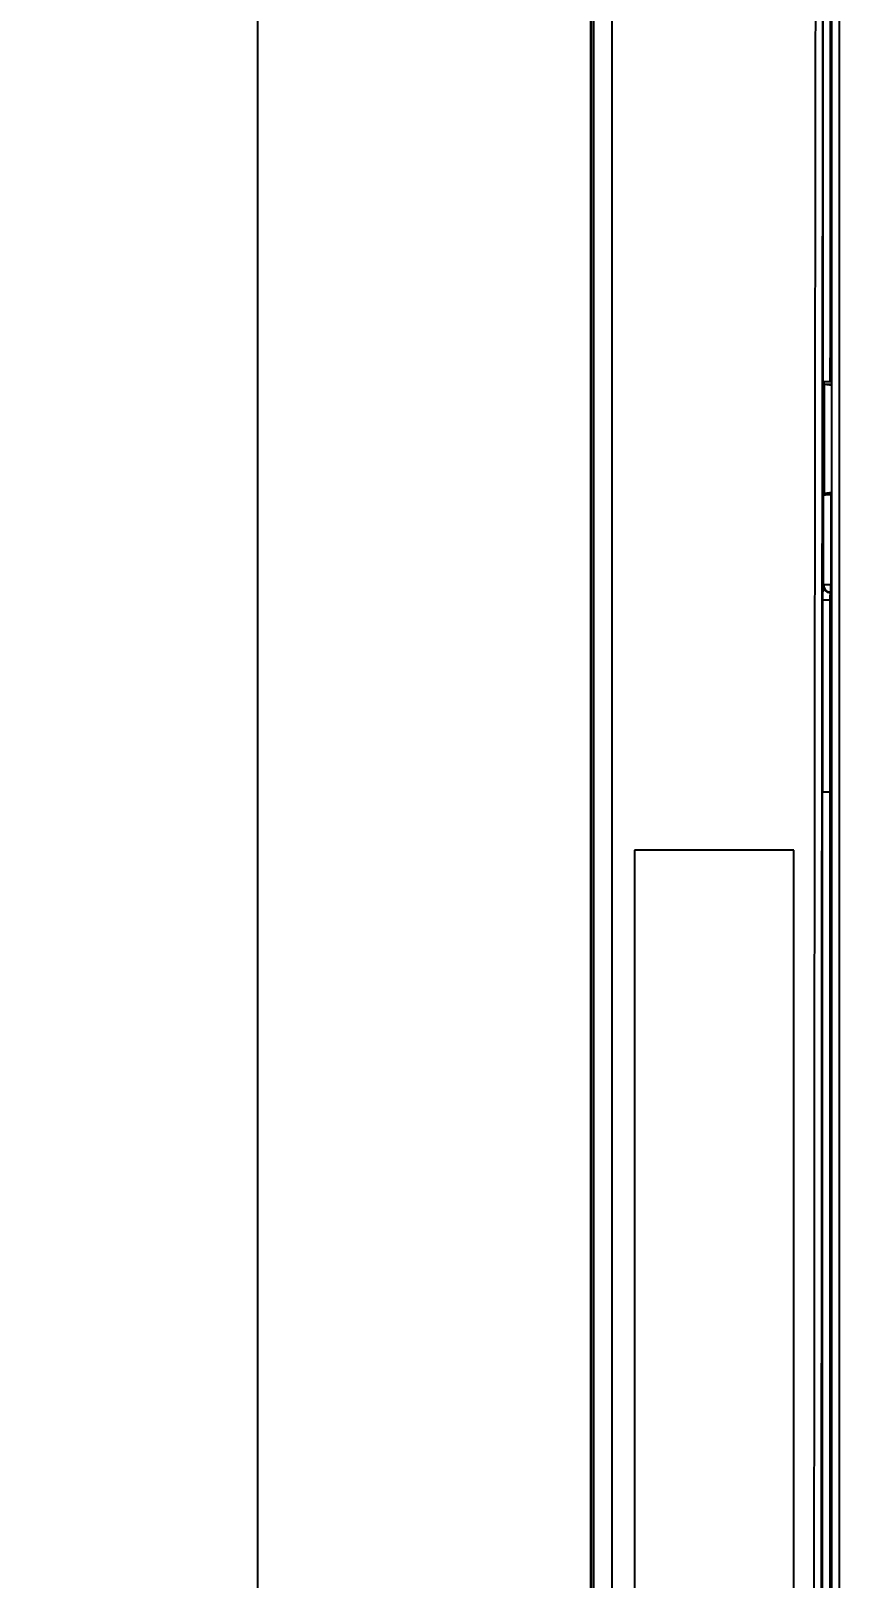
# Model space of a CAD drawing. Header units: millimetres. Extents: x 0 to 420, y 0 to 297.
# Drawn here: x 57.07 to 79.38, y 187.52 to 230.23 of the extents above; entities that cross this region are included whole.
import ezdxf
from ezdxf.enums import TextEntityAlignment as Align

# ---------------------------------------------------------------- set-up
doc = ezdxf.new("R2010")
doc.units = ezdxf.units.MM
doc.layers.add('Default', color=7, linetype='Continuous')
doc.layers.add('DV1_0', color=7, linetype='Continuous')
doc.styles.add('SEACAD_Solid_Edge_ISO', font='seiso.ttf')
doc.dimstyles.new('Siemens', dxfattribs={"dimtxt": 5, "dimasz": 5, "dimexe": 2.5, "dimexo": 0, "dimgap": 2.5, "dimtad": 1, "dimtxsty": 'SEACAD_Solid_Edge_ISO', "dimblk1": '_SE_FILLED', "dimblk2": '_SE_FILLED', "dimsah": 1, "dimcen": 2.5, "dimadec": 1, "dimazin": 0, "dimtfac": 1, "dimtdec": 3, "dimtmove": 0, "dimatfit": 3, "dimfxl": 1, "dimtolj": 1, "dimarcsym": 0})

# ---------------------------------------------------------------- blocks, each defined once
blk = doc.blocks.new('SE')
at = {"layer": 'DV1_0', "color": 7, "linetype": 'Continuous'}
for p, q in [((79.182, 145.464), (79.182, 235.299)), ((79.382, 235.316), (79.382, 145.459)), ((73.111, 234.256), (73.111, 102.175)), ((72.532, 102.43), (72.532, 234.001)), ((78.931, 220.558), (78.978, 220.466)), ((78.978, 217.466), (78.978, 220.466)), ((79.182, 220.466), (78.978, 220.466)), ((79.182, 220.438), (78.978, 220.466)), ((79.131, 220.551), (79.182, 220.551)), ((78.978, 217.466), (78.951, 217.413)), ((78.978, 217.466), (79.182, 217.493)), ((78.978, 217.466), (79.182, 217.466)), ((78.951, 214.935), (78.951, 217.413)), ((79.151, 217.42), (79.182, 217.42)), ((79.151, 217.42), (79.151, 214.935)), ((78.936, 214.92), (78.951, 214.935)), ((79.151, 214.935), (78.951, 214.935)), ((79.151, 214.935), (79.182, 214.935)), ((79.151, 214.735), (79.151, 214.935)), ((79.182, 214.522), (79.129, 214.522)), ((79.151, 214.735), (79.136, 214.72)), ((79.136, 214.72), (79.182, 214.72)), ((79.182, 214.735), (79.151, 214.735)), ((78.929, 144.983), (78.929, 209.216)), ((79.129, 209.216), (78.929, 209.216)), ((79.182, 209.216), (79.129, 209.216)), ((79.129, 209.216), (79.129, 144.983)), ((78.132, 207.616), (73.732, 207.616)), ((73.732, 207.616), (73.732, 102.416)), ((78.132, 102.416), (78.132, 207.616))]:
    blk.add_line(p, q, dxfattribs=at)
for centre, radius, start, end in [((45847, 168.208), 45768.315, 179.9161634, 180.0295583), ((79.083, 222.05), 1.5, 264.2112, 271.8601), ((79.136, 214.92), 0.2, 180.0175, 269.9825), ((79.151, 214.935), 0.2, 180.0175, 269.9825), ((80.602, 214.57), 1.473, 174.1652, 181.8558)]:
    blk.add_arc(centre, radius, start, end, dxfattribs=at)
for centre, major_axis, ratio, start_param, end_param in [((92.846, 168.216), (0, 799.8), 0.017455, 1.486996, 1.600324), ((86.344, 209.216), (0, 424.81), 0.017455, 1.510521, 1.544093), ((86.544, 209.216), (0, 424.61), 0.017463, 1.510639, 1.544097), ((79.151, 217.413), (-0.2, 0), 0.034921, 4.712389, 6.265732), ((78.936, 214.52), (0, 0.4), 0.017455, 0.017453, 1.558299), ((86.344, 209.216), (0, 424.81), 0.017455, 1.558299, 1.570796), ((79.129, 214.525), (0.2, 0), 0.012497, 3.159047, 4.712392), ((86.544, 209.216), (0, 424.61), 0.017463, 1.558299, 1.570796)]:
    blk.add_ellipse(centre, major_axis=major_axis, ratio=ratio, start_param=start_param, end_param=end_param, dxfattribs=at)
blk.add_open_spline([(72.611, 102.216), (72.611, 107.705), (72.611, 113.198), (72.611, 124.192), (72.611, 129.693), (72.611, 146.198), (72.611, 157.206), (72.611, 173.723), (72.611, 179.231), (72.611, 190.243), (72.611, 195.746), (72.611, 212.247), (72.611, 223.237), (72.611, 234.215)], degree=3, knots=[0, 0, 0, 0, 0.125, 0.125, 0.25, 0.25, 0.5, 0.5, 0.625, 0.625, 0.75, 0.75, 1, 1, 1, 1], dxfattribs=at)
blk.add_open_spline([(72.542, 234.058), (72.532, 190.255), (72.532, 146.176), (72.542, 102.373)], degree=3, dxfattribs=at)
blk = doc.blocks.new('DMBLK2')
at = {"layer": 'Default', "linetype": 'Continuous'}
for points in [[(62.504, 230.716), (64.171, 230.716), (63.338, 235.716)], [(62.504, 105.715), (63.338, 100.715), (64.171, 105.715)]]:
    blk.add_hatch(color=7, dxfattribs=at).paths.add_polyline_path(points)
at = {"layer": 'Default', "color": 7, "linetype": 'Continuous'}
for p, q in [((74.238, 235.716), (60.838, 235.716)), ((63.338, 100.715), (63.338, 235.716)), ((74.238, 100.715), (60.838, 100.715))]:
    blk.add_line(p, q, dxfattribs=at)
at = {"layer": 'Default', "color": 7, "linetype": 'Continuous', "style": 'SEACAD_Solid_Edge_ISO'}
blk.add_text('135', height=5, rotation=90, dxfattribs=at).set_placement((57.088, 164.466), align=Align.TOP_LEFT)
blk = doc.blocks.new('_SE_FILLED')
at = {"color": 0}
blk.add_line((0, 0), (-1, 0), dxfattribs=at)
blk.add_solid([(0, 0), (-1, -0.1665), (-1, 0.1665), (0, 0)], dxfattribs=at)

msp = doc.modelspace()

# ---------------------------------------------------------------- block references
at = {"layer": 'Default'}
msp.add_blockref('SE', (0, 0), dxfattribs=at)

# ---------------------------------------------------------------- dimensions: what is measured, and where the dimension line sits
at = {"layer": 'Default', "color": 7, "linetype": 'Continuous'}
dim = msp.add_linear_dim(base=(63.338, 100.715), p1=(74.238, 100.715), p2=(74.238, 235.716), angle=90, text='\\A1;<>', dimstyle='Siemens', dxfattribs=at)
dim.commit()
dim.dimension.update_dxf_attribs({"geometry": 'DMBLK2', "text_midpoint": (63.338, 168.216), "dimtype": 161})

doc.saveas('drawing.dxf')
